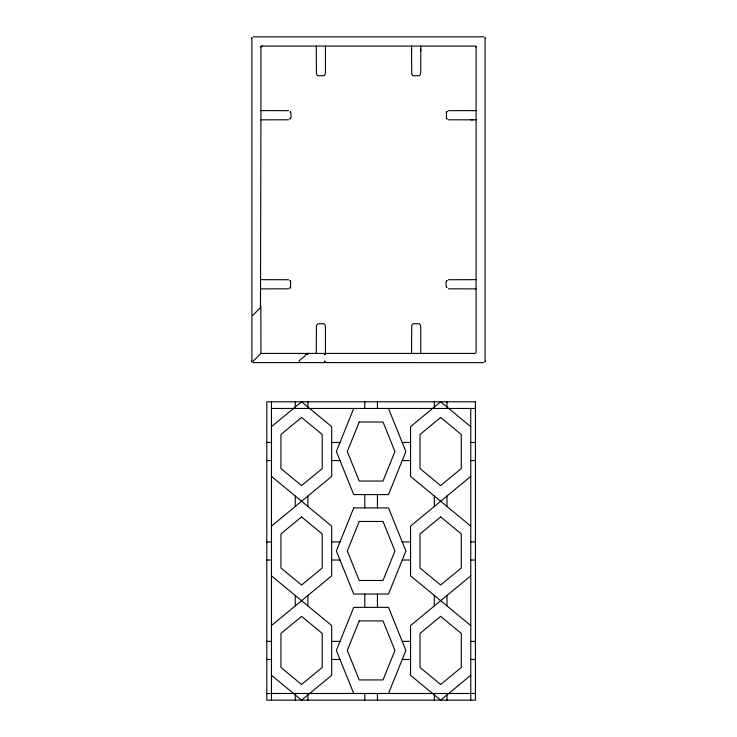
<?xml version="1.0" encoding="UTF-8"?>
<svg xmlns="http://www.w3.org/2000/svg" width="737" height="737" viewBox="0 0 737 737"><rect width="100%" height="100%" fill="white"/><g stroke="black" fill="none" stroke-linecap="round" stroke-linejoin="round"><path stroke-width="1.11" d="M411.532 50.466L411.532 48.393M476.074 46.072L476.019 47.214A1.529 1.529 55 0 0 474.536 46.072L262.464 46.072M420.753 51.093L420.753 49.02M251.704 38.388L251.907 37.615L251.907 361.885L251.704 361.112M290.599 112.153L290.12 112.153C290.212 109.481 292.469 118.473 289.834 119.072M290.599 287.347L289.834 288.112L290.599 287.347L290.599 281.202L290.028 280.456M446.401 112.153L447.166 111.388L446.401 112.153L446.401 118.298L447.166 119.072M446.401 287.347L446.88 287.347C446.742 289.963 444.826 281.414 446.972 280.456M485.296 361.112L485.093 361.885L485.093 37.615L485.296 38.388M290.046 118.694L290.599 118.298M446.954 280.806L446.401 281.202M420.541 50.042L420.698 49.554M260.474 307.191L260.926 120.057M353.732 408.464L336.348 451.532L353.732 494.591L388.5 494.591L405.884 451.532L388.5 408.464M388.5 693.489L405.884 650.43L388.5 607.362L353.732 607.362L336.348 650.43L353.732 693.489M306.555 354.193A21.447 11.037 -90 0 1 308.591 353.484L307.025 353.428L305.966 354.571L309.199 353.428M253.242 361.112L260.926 353.428L260.87 307.329M305.496 354.967C305.523 356.828 295.85 361.185 299.977 362.65M271.465 426.668L301.58 401.803L331.687 426.668L331.687 476.397L271.465 526.117M271.465 625.566L331.687 575.837L331.687 526.117L271.465 476.397M470.768 476.397L410.546 526.117L410.546 575.837L470.768 625.566M470.768 575.837L410.546 625.566L410.546 675.285L440.652 700.15L470.768 675.285M252.846 315.335L260.152 307.854A21.327 10.981 0 0 0 260.87 305.791M288.517 119.781L260.926 119.836L260.926 47.61M448.483 110.67L476.074 110.614M288.517 288.83L260.926 288.886M448.483 279.719L476.074 279.664L476.074 351.89A1.548 1.538 55 0 1 474.932 353.373M471.984 110.642L472.509 110.614M470.915 119.836L472.942 119.836M253.242 36.85L483.758 36.85M260.926 110.614L288.517 110.67M446.401 118.298L446.954 118.694M476.074 119.836L448.483 119.781M260.926 279.664L288.517 279.719M290.599 281.202L290.046 280.806M476.074 288.886L448.483 288.83M260.926 353.428L304.851 353.428M305.422 353.428L474.536 353.428M483.758 362.65L252.846 362.595M271.465 408.464L475.429 408.464M266.803 442.486L271.465 442.486M331.687 442.486L339.997 442.486M402.236 442.486L410.546 442.486M470.768 442.486L475.429 442.486M266.803 460.57L271.465 460.57M331.687 460.57L339.997 460.57M402.236 460.57L410.546 460.57M470.768 460.57L475.429 460.57M266.803 541.935L271.465 541.935M331.687 541.935L339.997 541.935M402.236 541.935L410.546 541.935M470.768 541.935L475.429 541.935M266.803 560.019L271.465 560.019M331.687 560.019L339.997 560.019M402.236 560.019L410.546 560.019M470.768 560.019L475.429 560.019M266.803 641.383L271.465 641.383M331.687 641.383L339.997 641.383M402.236 641.383L410.546 641.383M470.768 641.383L475.429 641.383M266.803 659.468L271.465 659.468M331.687 659.468L339.997 659.468M402.236 659.468L410.546 659.468M470.768 659.468L475.429 659.468M266.803 693.489L475.429 693.489M470.768 426.668L440.652 401.803L410.546 426.668L410.546 476.397L470.768 526.117M271.465 575.837L331.687 625.566L331.687 675.285L301.58 700.15L271.465 675.285M476.074 47.61L476.074 279.516M470.768 408.464L470.768 700.15M446.981 401.803L446.981 407.027M446.981 496.038L446.981 506.476M446.981 595.487L446.981 605.925M446.981 694.927L446.981 700.15M434.333 401.803L434.333 407.027M434.333 496.038L434.333 506.476M434.333 595.487L434.333 605.925M434.333 694.927L434.333 700.15M420.753 46.072L420.753 72.346L420.302 74.75L419.215 75.745L413.07 75.745L411.734 74.05L411.532 46.072M420.753 353.428L420.753 327.154L420.302 324.75L419.215 323.755L413.07 323.755L411.734 325.45L411.532 353.428M377.436 401.803L377.436 408.464M377.436 494.591L377.436 507.913M377.436 594.04L377.436 607.362M377.436 693.489L377.436 700.15M364.797 401.803L364.797 408.464M364.797 494.591L364.797 507.913M364.797 594.04L364.797 607.362M364.797 693.489L364.797 700.15M325.468 46.072L325.468 72.346L325.017 74.75L323.93 75.745L317.785 75.745L316.459 74.05L316.247 46.072M325.468 353.428L325.468 327.154L325.017 324.75L323.93 323.755L317.785 323.755L316.459 325.45L316.247 353.428M307.9 401.803L307.9 407.027M307.9 496.038L307.9 506.476M307.9 595.487L307.9 605.925M307.9 694.927L307.9 700.15M295.251 401.803L295.251 407.027M295.251 496.038L295.251 506.476M295.251 595.487L295.251 605.925M295.251 694.927L295.251 700.15M271.465 401.803L271.465 700.15M324.851 361.112L324.787 361.885L324.851 361.112M324.612 354.571L325.183 354.58L324.612 354.571M359.205 422.025L347.293 451.532L359.205 481.031L383.028 481.031L394.94 451.532L383.028 422.025L359.205 422.025M353.732 507.913L336.348 550.981L353.732 594.04L388.5 594.04L405.884 550.981L388.5 507.913L353.732 507.913M359.205 521.474L347.293 550.981L359.205 580.48L383.028 580.48L394.94 550.981L383.028 521.474L359.205 521.474M359.205 620.923L347.293 650.43L359.205 679.929L383.028 679.929L394.94 650.43L383.028 620.923L359.205 620.923M301.58 417.464L280.944 434.498L280.944 468.566L301.58 485.591L322.207 468.566L322.207 434.498L301.58 417.464M301.58 516.913L280.944 533.947L280.944 568.015L301.58 585.04L322.207 568.015L322.207 533.947L301.58 516.913M440.652 417.464L420.026 434.498L420.026 468.566L440.652 485.591L461.288 468.566L461.288 434.498L440.652 417.464M301.58 616.362L280.944 633.396L280.944 667.455L301.58 684.489L322.207 667.455L322.207 633.396L301.58 616.362M440.652 516.913L420.026 533.947L420.026 568.015L440.652 585.04L461.288 568.015L461.288 533.947L440.652 516.913M440.652 616.362L420.026 633.396L420.026 667.455L440.652 684.489L461.288 667.455L461.288 633.396L440.652 616.362M475.429 401.803L266.803 401.803L266.803 700.15L475.429 700.15L475.429 401.803M262.068 46.127L260.926 46.072L260.981 47.214A1.548 1.538 55 0 1 262.068 46.127"/></g></svg>
